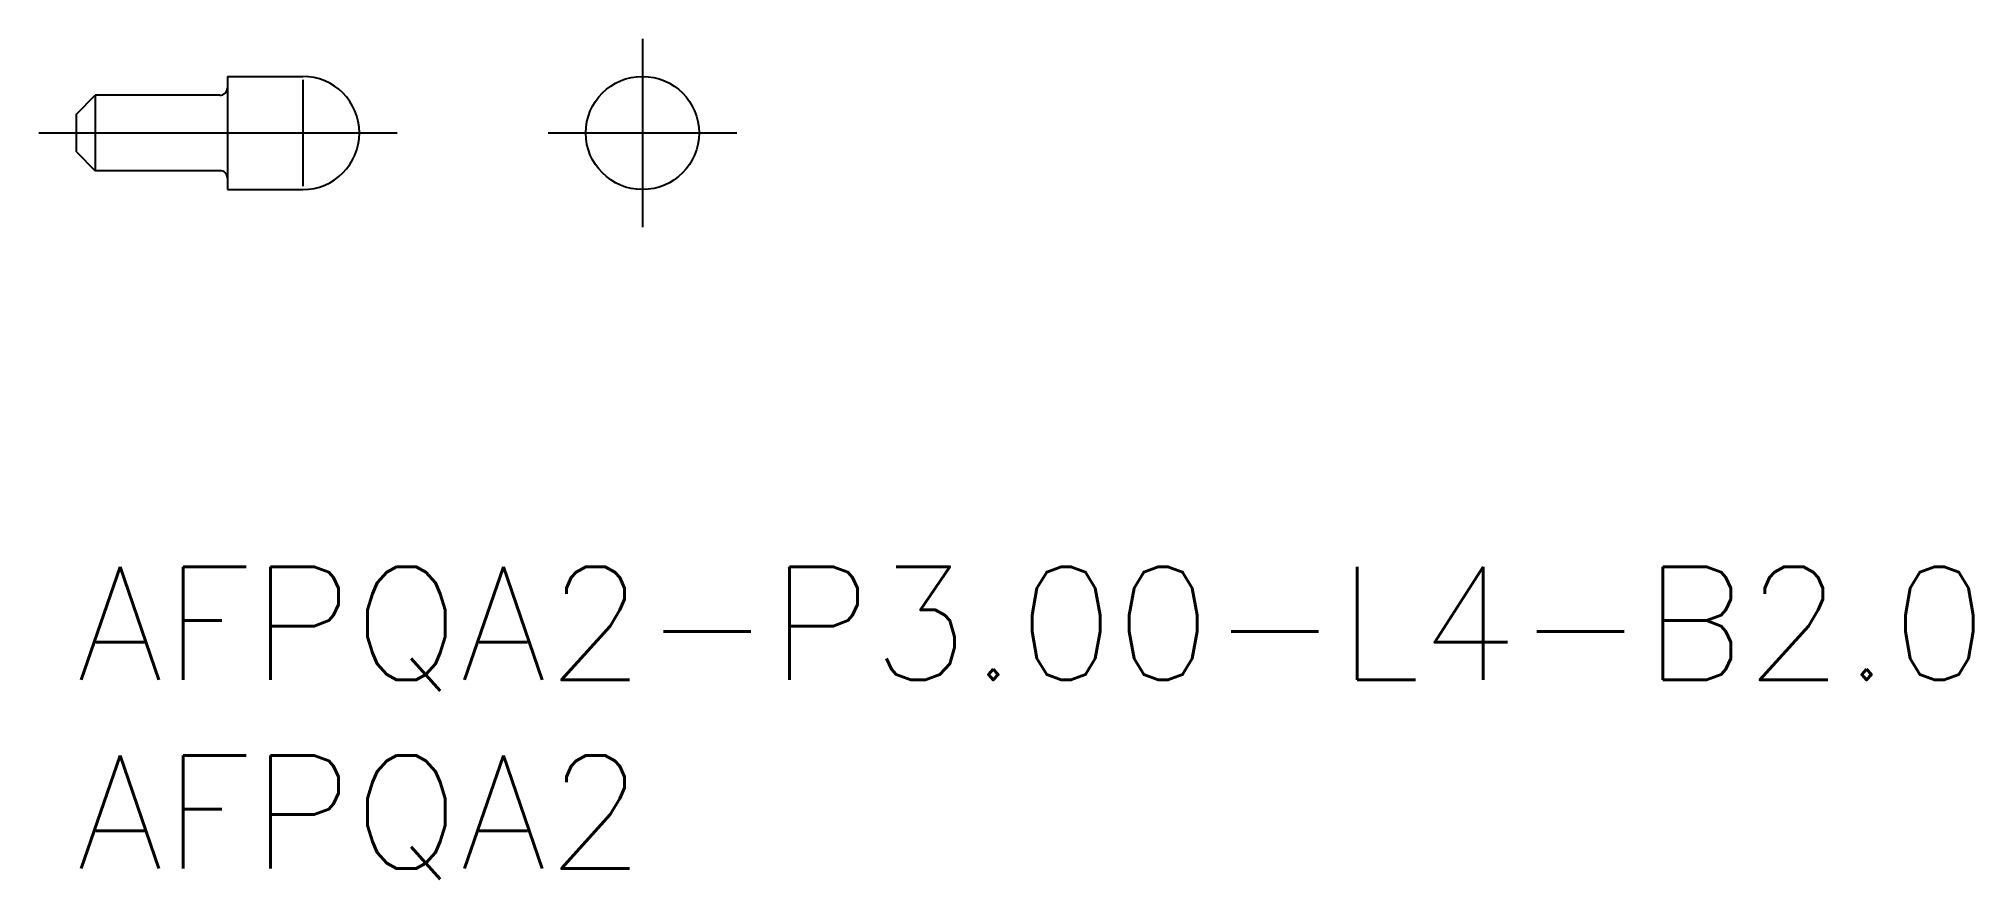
# Model space of a CAD drawing. Extents: x -1 to 50.3, y -8.3 to 14.
import ezdxf

# ---------------------------------------------------------------- set-up
doc = ezdxf.new("R2010")
doc.units = 0
doc.header["$LTSCALE"] = 0.5
doc.linetypes.add('CENTER', pattern=[50.8, 31.75, -6.35, 6.35, -6.35])
for name, color, linetype in [('MSM_CENTER', 1, 'CENTER'), ('MSM_CONTINUOUS', 7, 'CONTINUOUS'), ('MSM_NARROW', 5, 'CONTINUOUS'), ('MSM_PART_NUMBER', 7, 'CONTINUOUS')]:
    doc.layers.add(name, color=color, linetype=linetype)
doc.styles.get("Standard").update_dxf_attribs({"font": 'txt.shx', "height": 3, "bigfont": 'bigfont.shx'})

# ---------------------------------------------------------------- blocks, each defined once
blk = doc.blocks.new('*U12')
at = {"layer": 'MSM_PART_NUMBER'}
blk.add_text('AFPQA2-P3.00-L4-B2.0', height=3, dxfattribs=at).set_placement((0, -3))
blk = doc.blocks.new('*U13')
at = {"layer": 'MSM_PART_NUMBER'}
blk.add_text('AFPQA2', height=3, dxfattribs=at).set_placement((0, -8))

msp = doc.modelspace()

# ---------------------------------------------------------------- linework, layer by layer
at = {"layer": 'MSM_CENTER'}
for p, q in [((15, 14), (15, 9)), ((-1, 11.5), (8.5, 11.5)), ((12.5, 11.5), (17.5, 11.5))]:
    msp.add_line(p, q, dxfattribs=at)
at = {"layer": 'MSM_CONTINUOUS'}
for p, q in [((4, 13), (4, 10)), ((4, 13), (6, 13)), ((0, 12), (0.5, 12.5)), ((0.5, 12.5), (0.5, 10.5)), ((3.8, 12.5), (0.5, 12.5)), ((0, 11), (0, 12)), ((0, 11), (0.5, 10.5)), ((3.8, 10.5), (0.5, 10.5)), ((4, 10), (6, 10))]:
    msp.add_line(p, q, dxfattribs=at)
msp.add_circle((15, 11.5), 1.5, dxfattribs=at)
for centre, radius, start, end in [((6, 11.5), 1.5, 270, 90), ((3.8, 12.7), 0.2, 270, 0), ((3.8, 10.3), 0.2, 0, 90)]:
    msp.add_arc(centre, radius, start, end, dxfattribs=at)
at = {"layer": 'MSM_NARROW'}
msp.add_line((6, 12.91), (6, 10.09), dxfattribs=at)

# ---------------------------------------------------------------- block references
at = {"layer": 'MSM_CONTINUOUS'}
for name in ['*U12', '*U13']:
    msp.add_blockref(name, (0, 0), dxfattribs=at)

doc.saveas('drawing.dxf')
